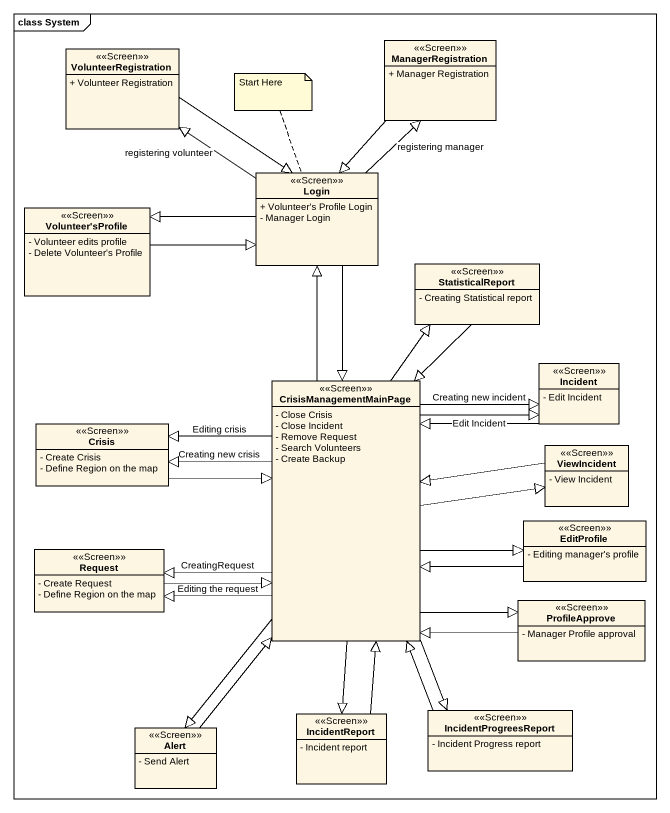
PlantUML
@startuml
mainframe class System
hide circle
hide empty members
skinparam classAttributeIconSize 0
class ManagerRegistration <<Screen>> {
  + Manager Registration
}
class VolunteerRegistration <<Screen>> {
  + Volunteer Registration
}
class Login <<Screen>> {
  + Volunteer's Profile Login
  - Manager Login
}
class "Volunteer'sProfile" as Volunteer_sProfile <<Screen>> {
  - Volunteer edits profile
  - Delete Volunteer's Profile
}
class StatisticalReport <<Screen>> {
  - Creating Statistical report
}
class CrisisManagementMainPage <<Screen>> {
  - Close Crisis
  - Close Incident
  - Remove Request
  - Search Volunteers
  - Create Backup
}
class Incident <<Screen>> {
  - Edit Incident
}
class Crisis <<Screen>> {
  - Create Crisis
  - Define Region on the map
}
class ViewIncident <<Screen>> {
  - View Incident
}
class Request <<Screen>> {
  - Create Request
  - Define Region on the map
}
class EditProfile <<Screen>> {
  - Editing manager's profile
}
class ProfileApprove <<Screen>> {
  - Manager Profile approval
}
class IncidentProgreesReport <<Screen>> {
  - Incident Progress report
}
class Alert <<Screen>> {
  - Send Alert
}
class IncidentReport <<Screen>> {
  - Incident report
}
ManagerRegistration --|> Login
VolunteerRegistration --|> Login
Login -up-|> ManagerRegistration : registering manager
Login -up-|> VolunteerRegistration : registering volunteer
Login -left-|> Volunteer_sProfile
Login --|> CrisisManagementMainPage
Volunteer_sProfile -right-|> Login
StatisticalReport --|> CrisisManagementMainPage
CrisisManagementMainPage -up-|> Login
CrisisManagementMainPage -up-|> StatisticalReport
CrisisManagementMainPage -right-|> Incident : Creating new incident
CrisisManagementMainPage -right-|> Incident : Edit Incident
CrisisManagementMainPage -left-|> Crisis : Creating new crisis
CrisisManagementMainPage -left-|> Crisis : Editing crisis
CrisisManagementMainPage -right-|> ViewIncident
CrisisManagementMainPage -left-|> Request : CreatingRequest
CrisisManagementMainPage -left-|> Request : Editing the request
CrisisManagementMainPage -right-|> EditProfile
CrisisManagementMainPage -right-|> ProfileApprove
CrisisManagementMainPage --|> IncidentProgreesReport
CrisisManagementMainPage --|> Alert
CrisisManagementMainPage --|> IncidentReport
Incident -left-|> CrisisManagementMainPage
Crisis -right-|> CrisisManagementMainPage
ViewIncident -left-|> CrisisManagementMainPage
Request -right-|> CrisisManagementMainPage
EditProfile -left-|> CrisisManagementMainPage
ProfileApprove -left-|> CrisisManagementMainPage
IncidentProgreesReport -up-|> CrisisManagementMainPage
Alert -up-|> CrisisManagementMainPage
IncidentReport -up-|> CrisisManagementMainPage
note top of Login : Start Here
@enduml
